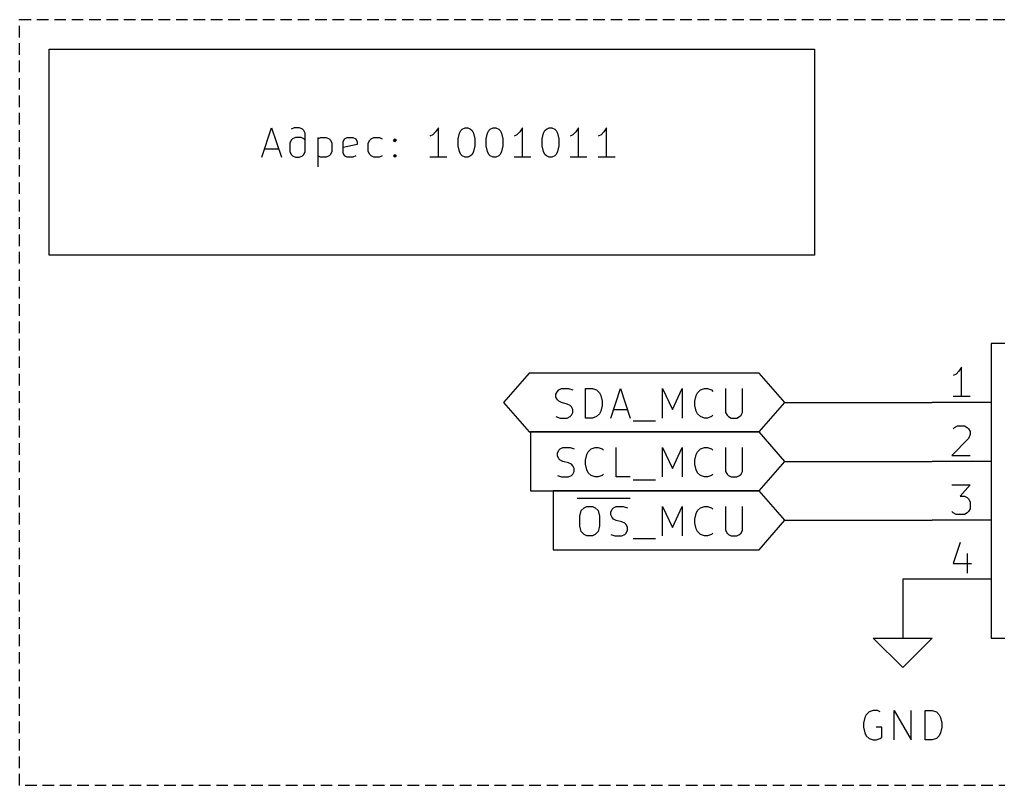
# Model space of a CAD drawing. Extents: x -8 to 289, y -13 to 197.
# Drawn here: x 104.07 to 146.3, y 44.54 to 77.56 of the extents above; entities that cross this region are included whole.
import ezdxf

# ---------------------------------------------------------------- set-up
doc = ezdxf.new("R2010")
doc.units = 0
doc.header["$MEASUREMENT"] = 0
doc.linetypes.add('DASHED', pattern=[0.75, 0.5, -0.25])
doc.layers.add('BLACK', color=7, linetype='CONTINUOUS')

msp = doc.modelspace()

# ---------------------------------------------------------------- linework, layer by layer
at = {"layer": 'BLACK', "linetype": 'DASHED'}
for p, q in [((104.075, 77.556), (182.815, 77.556)), ((104.075, 44.536), (104.075, 77.556)), ((182.815, 44.536), (104.075, 44.536))]:
    msp.add_line(p, q, dxfattribs=at)
at = {"layer": 'BLACK', "linetype": 'Continuous'}
for p, q in [((105.345, 76.286), (138.365, 76.286)), ((105.345, 67.396), (105.345, 76.286)), ((138.365, 76.286), (138.365, 67.396)), ((114.523, 71.625), (114.946, 72.895)), ((114.946, 72.895), (115.37, 71.625)), ((115.914, 72.895), (115.793, 72.834)), ((116.156, 72.895), (115.914, 72.895)), ((116.277, 72.834), (116.156, 72.895)), ((116.337, 72.774), (116.277, 72.834)), ((116.398, 72.653), (116.337, 72.774)), ((116.398, 71.867), (116.398, 72.653)), ((122.022, 72.713), (121.901, 72.592)), ((122.143, 72.895), (122.022, 72.713)), ((122.143, 71.625), (122.143, 72.895)), ((122.99, 72.411), (123.05, 72.653)), ((123.05, 72.653), (123.11, 72.774)), ((123.11, 72.774), (123.171, 72.834)), ((123.171, 72.834), (123.292, 72.895)), ((123.292, 72.895), (123.413, 72.895)), ((123.413, 72.895), (123.534, 72.834)), ((123.534, 72.834), (123.594, 72.774)), ((123.594, 72.774), (123.655, 72.653)), ((123.655, 72.653), (123.715, 72.411)), ((124.199, 72.411), (124.26, 72.653)), ((124.26, 72.653), (124.32, 72.774)), ((124.32, 72.774), (124.38, 72.834)), ((124.38, 72.834), (124.501, 72.895)), ((124.501, 72.895), (124.623, 72.895)), ((124.623, 72.895), (124.743, 72.834)), ((124.743, 72.834), (124.804, 72.774)), ((124.804, 72.774), (124.864, 72.653)), ((124.864, 72.653), (124.925, 72.411)), ((125.65, 72.713), (125.53, 72.592)), ((125.771, 72.895), (125.65, 72.713)), ((125.771, 71.625), (125.771, 72.895)), ((126.618, 72.411), (126.679, 72.653)), ((126.679, 72.653), (126.739, 72.774)), ((126.739, 72.774), (126.8, 72.834)), ((126.8, 72.834), (126.92, 72.895)), ((126.92, 72.895), (127.041, 72.895)), ((127.041, 72.895), (127.162, 72.834)), ((127.162, 72.834), (127.223, 72.774)), ((127.223, 72.774), (127.283, 72.653)), ((127.283, 72.653), (127.344, 72.411)), ((128.07, 72.713), (127.949, 72.592)), ((128.19, 72.895), (128.07, 72.713)), ((128.19, 71.625), (128.19, 72.895)), ((129.279, 72.713), (129.158, 72.592)), ((129.4, 72.895), (129.279, 72.713)), ((129.4, 71.625), (129.4, 72.895)), ((115.793, 72.351), (115.733, 72.23)), ((115.733, 72.23), (115.733, 71.867)), ((115.853, 72.411), (115.793, 72.351)), ((115.974, 72.471), (115.853, 72.411)), ((116.216, 72.471), (115.974, 72.471)), ((116.337, 72.411), (116.216, 72.471)), ((116.398, 72.351), (116.337, 72.411)), ((116.942, 72.471), (116.942, 71.201)), ((116.942, 72.411), (117.063, 72.471)), ((117.063, 72.471), (117.305, 72.471)), ((117.305, 72.471), (117.426, 72.411)), ((117.426, 72.411), (117.486, 72.351)), ((117.486, 72.351), (117.547, 72.23)), ((117.547, 72.23), (117.547, 71.867)), ((118.03, 72.29), (118.091, 72.411)), ((118.03, 71.806), (118.03, 72.29)), ((118.091, 72.411), (118.212, 72.471)), ((118.212, 72.471), (118.454, 72.471)), ((118.454, 72.471), (118.575, 72.411)), ((118.575, 72.411), (118.635, 72.29)), ((118.635, 72.29), (118.635, 72.169)), ((119.119, 72.23), (119.18, 72.351)), ((119.119, 71.867), (119.119, 72.23)), ((119.18, 72.351), (119.24, 72.411)), ((119.24, 72.411), (119.361, 72.471)), ((119.361, 72.471), (119.603, 72.471)), ((119.603, 72.471), (119.724, 72.411)), ((120.208, 72.351), (120.268, 72.411)), ((120.268, 72.29), (120.208, 72.351)), ((120.268, 72.411), (120.329, 72.351)), ((120.268, 72.411), (120.268, 72.29)), ((120.329, 72.351), (120.268, 72.29)), ((121.901, 72.592), (121.78, 72.532)), ((122.99, 72.109), (122.99, 72.411)), ((123.715, 72.411), (123.715, 72.109)), ((124.199, 72.109), (124.199, 72.411)), ((124.925, 72.411), (124.925, 72.109)), ((125.53, 72.592), (125.409, 72.532)), ((126.618, 72.109), (126.618, 72.411)), ((127.344, 72.411), (127.344, 72.109)), ((127.949, 72.592), (127.828, 72.532)), ((129.158, 72.592), (129.037, 72.532)), ((114.644, 71.988), (115.249, 71.988)), ((115.733, 71.867), (115.793, 71.746)), ((116.337, 71.746), (116.398, 71.867)), ((117.547, 71.867), (117.486, 71.746)), ((118.635, 72.169), (118.03, 72.048)), ((118.091, 71.685), (118.03, 71.806)), ((119.18, 71.746), (119.119, 71.867)), ((123.05, 71.867), (122.99, 72.109)), ((123.11, 71.746), (123.05, 71.867)), ((123.655, 71.867), (123.594, 71.746)), ((123.715, 72.109), (123.655, 71.867)), ((124.26, 71.867), (124.199, 72.109)), ((124.32, 71.746), (124.26, 71.867)), ((124.864, 71.867), (124.804, 71.746)), ((124.925, 72.109), (124.864, 71.867)), ((126.679, 71.867), (126.618, 72.109)), ((126.739, 71.746), (126.679, 71.867)), ((127.283, 71.867), (127.223, 71.746)), ((127.344, 72.109), (127.283, 71.867)), ((115.793, 71.746), (115.853, 71.685)), ((115.853, 71.685), (115.974, 71.625)), ((115.974, 71.625), (116.156, 71.625)), ((116.156, 71.625), (116.277, 71.685)), ((116.277, 71.685), (116.337, 71.746)), ((117.063, 71.625), (116.942, 71.685)), ((117.305, 71.625), (117.063, 71.625)), ((117.426, 71.685), (117.305, 71.625)), ((117.486, 71.746), (117.426, 71.685)), ((118.212, 71.625), (118.091, 71.685)), ((118.454, 71.625), (118.212, 71.625)), ((118.575, 71.685), (118.454, 71.625)), ((119.24, 71.685), (119.18, 71.746)), ((119.361, 71.625), (119.24, 71.685)), ((119.603, 71.625), (119.361, 71.625)), ((119.724, 71.685), (119.603, 71.625)), ((120.208, 71.685), (120.268, 71.746)), ((120.268, 71.625), (120.208, 71.685)), ((120.268, 71.746), (120.329, 71.685)), ((120.268, 71.746), (120.268, 71.625)), ((120.329, 71.685), (120.268, 71.625)), ((122.506, 71.625), (121.78, 71.625)), ((123.171, 71.685), (123.11, 71.746)), ((123.292, 71.625), (123.171, 71.685)), ((123.413, 71.625), (123.292, 71.625)), ((123.534, 71.685), (123.413, 71.625)), ((123.594, 71.746), (123.534, 71.685)), ((124.38, 71.685), (124.32, 71.746)), ((124.501, 71.625), (124.38, 71.685)), ((124.623, 71.625), (124.501, 71.625)), ((124.743, 71.685), (124.623, 71.625)), ((124.804, 71.746), (124.743, 71.685)), ((126.134, 71.625), (125.409, 71.625)), ((126.8, 71.685), (126.739, 71.746)), ((126.92, 71.625), (126.8, 71.685)), ((127.041, 71.625), (126.92, 71.625)), ((127.162, 71.685), (127.041, 71.625)), ((127.223, 71.746), (127.162, 71.685)), ((128.553, 71.625), (127.828, 71.625)), ((129.763, 71.625), (129.037, 71.625)), ((138.365, 67.396), (105.345, 67.396)), ((145.985, 63.586), (145.985, 50.886)), ((161.225, 63.586), (145.985, 63.586)), ((144.715, 62.573), (144.594, 62.392)), ((144.715, 62.573), (144.594, 62.392)), ((144.715, 61.303), (144.715, 62.573)), ((144.715, 61.303), (144.715, 62.573)), ((126.062, 62.317), (124.951, 61.046)), ((135.984, 62.317), (126.062, 62.317)), ((137.095, 61.046), (135.984, 62.317)), ((144.473, 62.271), (144.352, 62.21)), ((144.473, 62.271), (144.352, 62.21)), ((144.594, 62.392), (144.473, 62.271)), ((144.594, 62.392), (144.473, 62.271)), ((127.216, 61.404), (127.276, 61.525)), ((127.216, 61.283), (127.216, 61.404)), ((127.276, 61.162), (127.216, 61.283)), ((127.276, 61.525), (127.337, 61.586)), ((127.337, 61.586), (127.458, 61.646)), ((127.458, 61.646), (127.76, 61.646)), ((127.76, 61.646), (127.942, 61.586)), ((128.486, 60.376), (128.486, 61.646)), ((128.486, 61.646), (128.788, 61.646)), ((128.788, 61.646), (128.97, 61.586)), ((128.97, 61.586), (129.091, 61.465)), ((129.091, 61.465), (129.151, 61.344)), ((129.151, 61.344), (129.212, 61.102)), ((129.575, 60.376), (129.998, 61.646)), ((129.998, 61.646), (130.421, 60.376)), ((131.812, 60.376), (131.812, 61.646)), ((131.812, 61.646), (132.236, 60.739)), ((132.236, 60.739), (132.659, 61.646)), ((132.659, 61.646), (132.659, 60.376)), ((133.203, 61.102), (133.264, 61.344)), ((133.264, 61.344), (133.324, 61.465)), ((133.324, 61.465), (133.445, 61.586)), ((133.445, 61.586), (133.626, 61.646)), ((133.626, 61.646), (133.747, 61.646)), ((133.747, 61.646), (133.929, 61.586)), ((133.929, 61.586), (133.989, 61.525)), ((134.534, 61.646), (134.534, 60.618)), ((135.259, 60.618), (135.259, 61.646)), ((145.078, 61.303), (144.352, 61.303)), ((145.078, 61.303), (144.352, 61.303)), ((124.951, 61.046), (126.062, 59.776)), ((127.337, 61.102), (127.276, 61.162)), ((127.458, 61.041), (127.337, 61.102)), ((127.7, 60.981), (127.458, 61.041)), ((127.821, 60.92), (127.7, 60.981)), ((127.881, 60.86), (127.821, 60.92)), ((127.942, 60.739), (127.881, 60.86)), ((129.212, 60.92), (129.151, 60.679)), ((129.212, 61.102), (129.212, 60.92)), ((133.203, 60.92), (133.203, 61.102)), ((133.264, 60.679), (133.203, 60.92)), ((135.984, 59.776), (137.095, 61.046)), ((137.095, 61.046), (143.445, 61.046)), ((145.985, 61.046), (143.445, 61.046)), ((145.985, 61.046), (143.445, 61.046)), ((127.216, 60.436), (127.397, 60.376)), ((127.7, 60.376), (127.821, 60.436)), ((127.821, 60.436), (127.881, 60.497)), ((127.881, 60.497), (127.942, 60.618)), ((127.942, 60.618), (127.942, 60.739)), ((128.97, 60.436), (128.788, 60.376)), ((129.091, 60.557), (128.97, 60.436)), ((129.151, 60.679), (129.091, 60.557)), ((129.696, 60.739), (130.3, 60.739)), ((133.324, 60.557), (133.264, 60.679)), ((133.445, 60.436), (133.324, 60.557)), ((133.626, 60.376), (133.445, 60.436)), ((133.929, 60.436), (133.747, 60.376)), ((133.989, 60.497), (133.929, 60.436)), ((134.534, 60.618), (134.594, 60.497)), ((134.594, 60.497), (134.655, 60.436)), ((134.655, 60.436), (134.775, 60.376)), ((135.017, 60.376), (135.138, 60.436)), ((135.138, 60.436), (135.199, 60.497)), ((135.199, 60.497), (135.259, 60.618)), ((127.397, 60.376), (127.7, 60.376)), ((128.788, 60.376), (128.486, 60.376)), ((130.542, 60.255), (131.51, 60.255)), ((133.747, 60.376), (133.626, 60.376)), ((134.775, 60.376), (135.017, 60.376)), ((144.352, 59.912), (144.412, 59.973)), ((144.352, 59.912), (144.412, 59.973)), ((144.412, 59.973), (144.534, 60.033)), ((144.412, 59.973), (144.534, 60.033)), ((144.534, 60.033), (144.836, 60.033)), ((144.534, 60.033), (144.836, 60.033)), ((144.836, 60.033), (144.957, 59.973)), ((144.836, 60.033), (144.957, 59.973)), ((144.957, 59.973), (145.017, 59.912)), ((144.957, 59.973), (145.017, 59.912)), ((126.062, 59.776), (135.984, 59.776)), ((135.984, 59.777), (126.122, 59.777)), ((126.122, 59.777), (126.122, 58.506)), ((137.095, 58.506), (135.984, 59.777)), ((145.017, 59.912), (145.078, 59.791)), ((145.017, 59.912), (145.078, 59.791)), ((145.078, 59.67), (145.017, 59.489)), ((145.078, 59.67), (145.017, 59.489)), ((145.078, 59.791), (145.078, 59.67)), ((145.078, 59.791), (145.078, 59.67)), ((145.017, 59.489), (144.292, 58.763)), ((145.017, 59.489), (144.292, 58.763)), ((127.277, 58.864), (127.337, 58.985)), ((127.277, 58.743), (127.277, 58.864)), ((127.337, 58.622), (127.277, 58.743)), ((127.337, 58.985), (127.397, 59.046)), ((127.397, 59.046), (127.518, 59.106)), ((127.518, 59.106), (127.821, 59.106)), ((127.821, 59.106), (128.002, 59.046)), ((128.486, 58.562), (128.546, 58.804)), ((128.546, 58.804), (128.607, 58.925)), ((128.607, 58.925), (128.728, 59.046)), ((128.728, 59.046), (128.909, 59.106)), ((128.909, 59.106), (129.03, 59.106)), ((129.03, 59.106), (129.212, 59.046)), ((129.212, 59.046), (129.272, 58.985)), ((129.816, 57.836), (129.816, 59.106)), ((131.812, 57.836), (131.812, 59.106)), ((131.812, 59.106), (132.236, 58.199)), ((132.236, 58.199), (132.659, 59.106)), ((132.659, 59.106), (132.659, 57.836)), ((133.203, 58.562), (133.264, 58.804)), ((133.264, 58.804), (133.324, 58.925)), ((133.324, 58.925), (133.445, 59.046)), ((133.445, 59.046), (133.626, 59.106)), ((133.626, 59.106), (133.747, 59.106)), ((133.747, 59.106), (133.929, 59.046)), ((133.929, 59.046), (133.989, 58.985)), ((134.534, 59.106), (134.534, 58.078)), ((135.259, 58.078), (135.259, 59.106)), ((144.292, 58.763), (145.078, 58.763)), ((144.292, 58.763), (145.078, 58.763)), ((126.122, 58.506), (126.122, 57.236)), ((127.397, 58.562), (127.337, 58.622)), ((127.518, 58.501), (127.397, 58.562)), ((127.76, 58.441), (127.518, 58.501)), ((127.881, 58.38), (127.76, 58.441)), ((127.942, 58.32), (127.881, 58.38)), ((128.002, 58.199), (127.942, 58.32)), ((128.486, 58.38), (128.486, 58.562)), ((128.546, 58.139), (128.486, 58.38)), ((133.203, 58.38), (133.203, 58.562)), ((133.264, 58.139), (133.203, 58.38)), ((135.984, 57.236), (137.095, 58.506)), ((137.095, 58.506), (143.445, 58.506)), ((145.985, 58.506), (143.445, 58.506)), ((145.985, 58.506), (143.445, 58.506)), ((127.277, 57.896), (127.458, 57.836)), ((127.76, 57.836), (127.881, 57.896)), ((127.881, 57.896), (127.942, 57.957)), ((127.942, 57.957), (128.002, 58.078)), ((128.002, 58.078), (128.002, 58.199)), ((128.607, 58.017), (128.546, 58.139)), ((128.728, 57.896), (128.607, 58.017)), ((128.909, 57.836), (128.728, 57.896)), ((129.212, 57.896), (129.03, 57.836)), ((129.272, 57.957), (129.212, 57.896)), ((133.324, 58.017), (133.264, 58.139)), ((133.445, 57.896), (133.324, 58.017)), ((133.626, 57.836), (133.445, 57.896)), ((133.929, 57.896), (133.747, 57.836)), ((133.989, 57.957), (133.929, 57.896)), ((134.534, 58.078), (134.594, 57.957)), ((134.594, 57.957), (134.655, 57.896)), ((134.655, 57.896), (134.775, 57.836)), ((135.017, 57.836), (135.138, 57.896)), ((135.138, 57.896), (135.199, 57.957)), ((135.199, 57.957), (135.259, 58.078)), ((127.458, 57.836), (127.76, 57.836)), ((129.03, 57.836), (128.909, 57.836)), ((130.421, 57.836), (129.816, 57.836)), ((130.542, 57.715), (131.51, 57.715)), ((133.747, 57.836), (133.626, 57.836)), ((134.775, 57.836), (135.017, 57.836)), ((144.292, 57.493), (145.078, 57.493)), ((144.292, 57.493), (145.078, 57.493)), ((145.078, 57.493), (144.654, 57.009)), ((145.078, 57.493), (144.654, 57.009)), ((126.122, 57.236), (135.984, 57.236)), ((135.984, 57.237), (127.09, 57.237)), ((127.09, 57.237), (127.09, 55.966)), ((137.095, 55.966), (135.984, 57.237)), ((144.654, 57.009), (144.836, 57.009)), ((144.654, 57.009), (144.836, 57.009)), ((144.836, 57.009), (144.957, 56.949)), ((144.836, 57.009), (144.957, 56.949)), ((128.129, 56.919), (130.415, 56.919)), ((144.957, 56.949), (145.017, 56.888)), ((144.957, 56.949), (145.017, 56.888)), ((145.017, 56.888), (145.078, 56.767)), ((145.017, 56.888), (145.078, 56.767)), ((145.078, 56.767), (145.078, 56.465)), ((145.078, 56.767), (145.078, 56.465)), ((128.244, 56.143), (128.305, 56.385)), ((128.305, 56.385), (128.426, 56.506)), ((128.426, 56.506), (128.546, 56.566)), ((128.546, 56.566), (128.788, 56.566)), ((128.788, 56.566), (128.909, 56.506)), ((128.909, 56.506), (129.03, 56.385)), ((129.03, 56.385), (129.091, 56.143)), ((129.575, 56.324), (129.635, 56.445)), ((129.575, 56.203), (129.575, 56.324)), ((129.635, 56.082), (129.575, 56.203)), ((129.635, 56.445), (129.696, 56.506)), ((129.696, 56.506), (129.817, 56.566)), ((129.817, 56.566), (130.119, 56.566)), ((130.119, 56.566), (130.3, 56.506)), ((131.812, 55.296), (131.812, 56.566)), ((131.812, 56.566), (132.236, 55.659)), ((132.236, 55.659), (132.659, 56.566)), ((132.659, 56.566), (132.659, 55.296)), ((133.203, 56.022), (133.264, 56.264)), ((133.264, 56.264), (133.324, 56.385)), ((133.324, 56.385), (133.445, 56.506)), ((133.445, 56.506), (133.626, 56.566)), ((133.626, 56.566), (133.747, 56.566)), ((133.747, 56.566), (133.929, 56.506)), ((133.929, 56.506), (133.989, 56.445)), ((134.534, 56.566), (134.534, 55.538)), ((135.259, 55.538), (135.259, 56.566)), ((144.352, 56.284), (144.292, 56.344)), ((144.352, 56.284), (144.292, 56.344)), ((144.473, 56.223), (144.352, 56.284)), ((144.473, 56.223), (144.352, 56.284)), ((144.836, 56.223), (144.473, 56.223)), ((144.836, 56.223), (144.473, 56.223)), ((144.957, 56.284), (144.836, 56.223)), ((144.957, 56.284), (144.836, 56.223)), ((145.017, 56.344), (144.957, 56.284)), ((145.017, 56.344), (144.957, 56.284)), ((145.078, 56.465), (145.017, 56.344)), ((145.078, 56.465), (145.017, 56.344)), ((127.09, 55.966), (127.09, 54.696)), ((128.244, 55.719), (128.244, 56.143)), ((129.091, 56.143), (129.091, 55.719)), ((129.696, 56.022), (129.635, 56.082)), ((129.817, 55.961), (129.696, 56.022)), ((130.058, 55.901), (129.817, 55.961)), ((130.179, 55.84), (130.058, 55.901)), ((130.24, 55.78), (130.179, 55.84)), ((130.3, 55.659), (130.24, 55.78)), ((133.203, 55.84), (133.203, 56.022)), ((133.264, 55.599), (133.203, 55.84)), ((135.984, 54.696), (137.095, 55.966)), ((137.095, 55.966), (143.445, 55.966)), ((145.985, 55.966), (143.445, 55.966)), ((145.985, 55.966), (143.445, 55.966)), ((128.305, 55.477), (128.244, 55.719)), ((128.426, 55.356), (128.305, 55.477)), ((128.546, 55.296), (128.426, 55.356)), ((128.909, 55.356), (128.788, 55.296)), ((129.03, 55.477), (128.909, 55.356)), ((129.091, 55.719), (129.03, 55.477)), ((129.575, 55.356), (129.756, 55.296)), ((130.058, 55.296), (130.179, 55.356)), ((130.179, 55.356), (130.24, 55.417)), ((130.24, 55.417), (130.3, 55.538)), ((130.3, 55.538), (130.3, 55.659)), ((133.324, 55.477), (133.264, 55.599)), ((133.445, 55.356), (133.324, 55.477)), ((133.626, 55.296), (133.445, 55.356)), ((133.929, 55.356), (133.747, 55.296)), ((133.989, 55.417), (133.929, 55.356)), ((134.534, 55.538), (134.594, 55.417)), ((134.594, 55.417), (134.655, 55.356)), ((134.655, 55.356), (134.775, 55.296)), ((135.017, 55.296), (135.138, 55.356)), ((135.138, 55.356), (135.199, 55.417)), ((135.199, 55.417), (135.259, 55.538)), ((128.788, 55.296), (128.546, 55.296)), ((129.756, 55.296), (130.058, 55.296)), ((130.542, 55.175), (131.51, 55.175)), ((133.747, 55.296), (133.626, 55.296)), ((134.775, 55.296), (135.017, 55.296)), ((144.654, 55.014), (144.352, 54.107)), ((144.654, 55.014), (144.352, 54.107)), ((127.09, 54.696), (135.984, 54.696)), ((144.957, 54.53), (144.957, 53.683)), ((144.957, 54.53), (144.957, 53.683)), ((144.352, 54.107), (145.138, 54.107)), ((144.352, 54.107), (145.138, 54.107)), ((142.175, 53.426), (142.175, 52.156)), ((143.445, 53.426), (142.175, 53.426)), ((145.985, 53.426), (143.445, 53.426)), ((145.985, 53.426), (143.445, 53.426)), ((142.175, 52.156), (142.175, 50.886)), ((142.175, 49.616), (140.905, 50.886)), ((140.905, 50.886), (142.175, 50.886)), ((142.175, 50.886), (143.445, 50.886)), ((143.445, 50.886), (142.175, 49.616)), ((145.985, 50.886), (161.225, 50.886)), ((140.905, 47.767), (140.724, 47.706)), ((140.905, 47.767), (140.724, 47.706)), ((141.086, 47.767), (140.905, 47.767)), ((141.086, 47.767), (140.905, 47.767)), ((141.207, 47.706), (141.086, 47.767)), ((141.207, 47.706), (141.086, 47.767)), ((141.812, 46.497), (141.812, 47.767)), ((141.812, 47.767), (142.538, 46.497)), ((141.812, 46.497), (141.812, 47.767)), ((141.812, 47.767), (142.538, 46.497)), ((142.538, 46.497), (142.538, 47.767)), ((142.538, 46.497), (142.538, 47.767)), ((143.142, 46.497), (143.142, 47.767)), ((143.142, 47.767), (143.445, 47.767)), ((143.142, 46.497), (143.142, 47.767)), ((143.142, 47.767), (143.445, 47.767)), ((143.445, 47.767), (143.626, 47.706)), ((143.445, 47.767), (143.626, 47.706)), ((140.542, 47.464), (140.482, 47.223)), ((140.542, 47.464), (140.482, 47.223)), ((140.602, 47.585), (140.542, 47.464)), ((140.602, 47.585), (140.542, 47.464)), ((140.724, 47.706), (140.602, 47.585)), ((140.724, 47.706), (140.602, 47.585)), ((143.626, 47.706), (143.747, 47.585)), ((143.626, 47.706), (143.747, 47.585)), ((143.747, 47.585), (143.808, 47.464)), ((143.747, 47.585), (143.808, 47.464)), ((143.808, 47.464), (143.868, 47.223)), ((143.808, 47.464), (143.868, 47.223)), ((140.482, 47.223), (140.482, 47.041)), ((140.482, 47.223), (140.482, 47.041)), ((140.482, 47.041), (140.542, 46.799)), ((140.482, 47.041), (140.542, 46.799)), ((141.268, 47.041), (141.026, 47.041)), ((141.268, 47.041), (141.026, 47.041)), ((141.268, 46.618), (141.268, 47.041)), ((141.268, 46.618), (141.268, 47.041)), ((143.868, 47.041), (143.808, 46.799)), ((143.868, 47.041), (143.808, 46.799)), ((143.868, 47.223), (143.868, 47.041)), ((143.868, 47.223), (143.868, 47.041)), ((140.542, 46.799), (140.602, 46.678)), ((140.542, 46.799), (140.602, 46.678)), ((140.602, 46.678), (140.724, 46.557)), ((140.602, 46.678), (140.724, 46.557)), ((140.724, 46.557), (140.905, 46.497)), ((140.724, 46.557), (140.905, 46.497)), ((140.905, 46.497), (141.026, 46.497)), ((140.905, 46.497), (141.026, 46.497)), ((141.026, 46.497), (141.207, 46.557)), ((141.026, 46.497), (141.207, 46.557)), ((141.207, 46.557), (141.268, 46.618)), ((141.207, 46.557), (141.268, 46.618)), ((143.445, 46.497), (143.142, 46.497)), ((143.445, 46.497), (143.142, 46.497)), ((143.626, 46.557), (143.445, 46.497)), ((143.626, 46.557), (143.445, 46.497)), ((143.747, 46.678), (143.626, 46.557)), ((143.747, 46.678), (143.626, 46.557)), ((143.808, 46.799), (143.747, 46.678)), ((143.808, 46.799), (143.747, 46.678))]:
    msp.add_line(p, q, dxfattribs=at)

doc.saveas('drawing.dxf')
